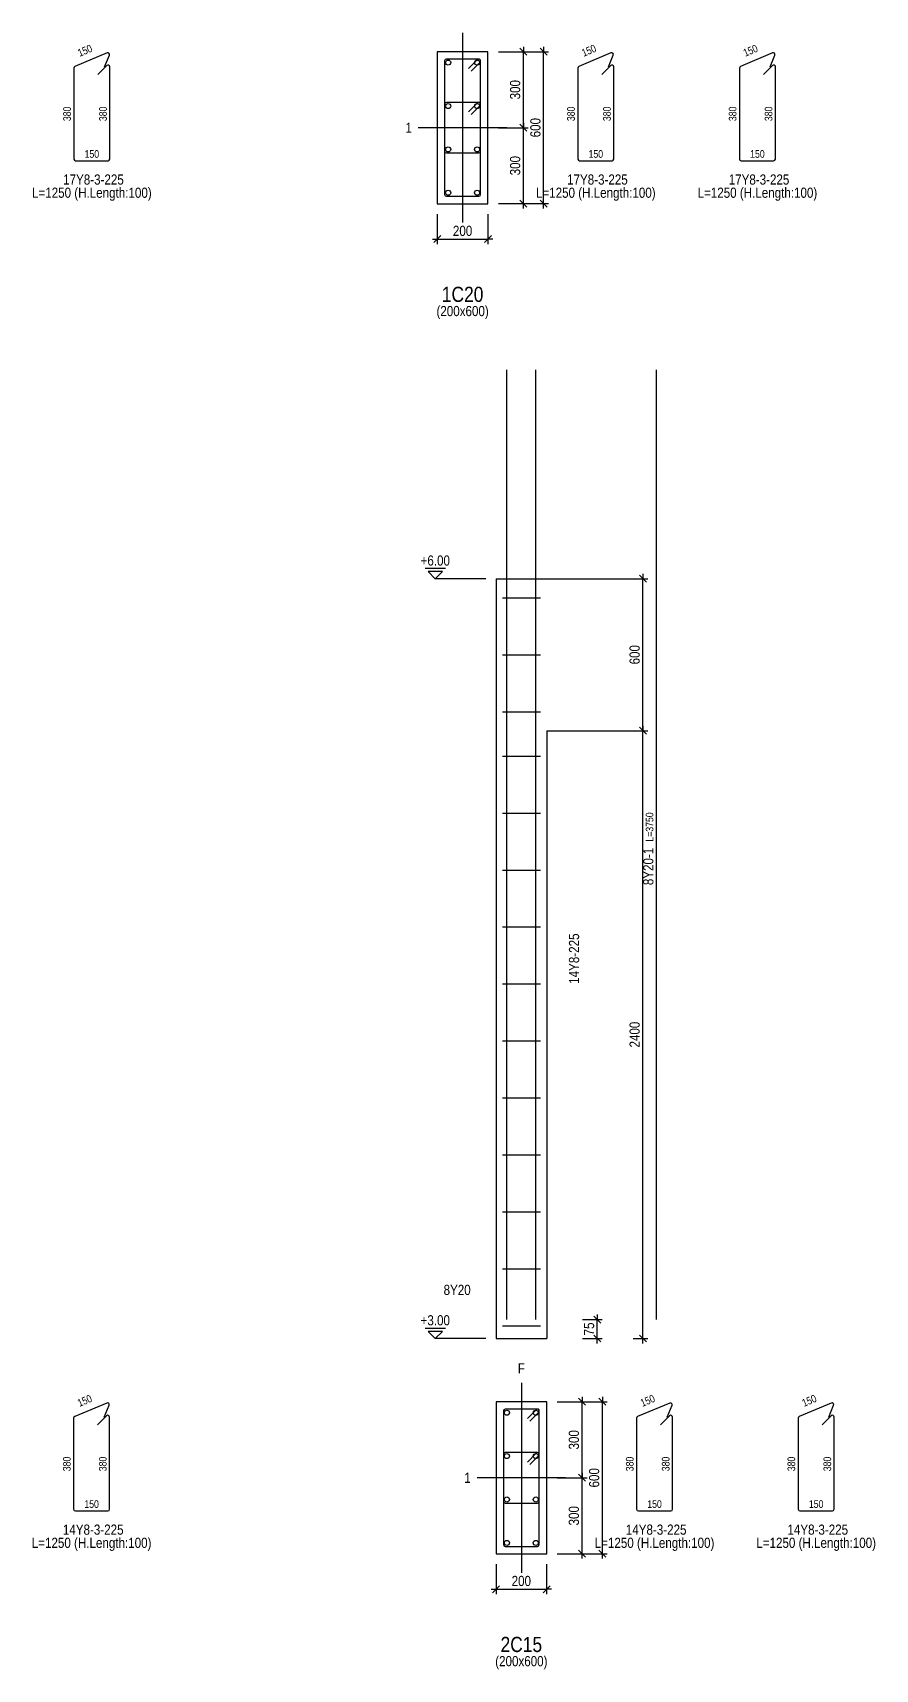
# Model space of a CAD drawing. Extents: x 0 to 206258, y -403073 to 0.
# Drawn here: x 119723 to 128041, y -114802 to -98647 of the extents above; entities that cross this region are included whole.
import ezdxf
from ezdxf.enums import TextEntityAlignment as Align
from ezdxf.lldxf.tags import DXFTag

# ---------------------------------------------------------------- set-up
doc = ezdxf.new("R2010")
doc.units = 0
doc.header["$LTSCALE"] = 1000
for name, color, linetype in [('Axis Line(Dir 1)', 8, 'CENTER2'), ('Axis Line(Dir 2)', 150, 'CENTER2'), ('Column Line(D)', 1, 'Continuous'), ('Dimension Line', 5, 'Continuous'), ('Dimension Text', 5, 'Continuous'), ('Link Line', 3, 'Continuous'), ('Rebar Label', 6, 'Continuous'), ('Rebar Length Text', 8, 'Continuous'), ('Rebar Line', 7, 'Continuous'), ('Top Rebar Label', 6, 'Continuous'), ('Top Rebar Length Text', 8, 'Continuous'), ('Top Rebar Line', 7, 'Continuous')]:
    doc.layers.add(name, color=color, linetype=linetype)
for name, color, linetype, true_color in [('Column Label(D)', 12, 'Continuous', 0xbd0000), ('Column Size Label (D)', 94, 'Continuous', 0x008100), ('Level Mark Line', 253, 'Continuous', 0x828282), ('Level Mark Text', 253, 'Continuous', 0x828282), ('Link Label', 94, 'Continuous', 0x008100), ('Link Length Text', 94, 'Continuous', 0x008100)]:
    doc.layers.add(name, color=color, linetype=linetype, true_color=true_color)
doc.styles.add('Column Label(D)', font='ARIALN.TTF', dxfattribs={"height": 150})
doc.styles.add('Column Size Label (D)', font='ARIALN.TTF', dxfattribs={"height": 100})
doc.styles.add('Dimension Text', font='ARIALN.TTF', dxfattribs={"height": 100})
doc.styles.add('Level Mark Text', font='ARIALN.TTF', dxfattribs={"height": 100})
doc.styles.add('Link Label', font='ARIALN.TTF', dxfattribs={"height": 100})
doc.styles.add('Link Length Text', font='ARIALN.TTF', dxfattribs={"height": 100})
doc.styles.add('Rebar Label', font='ARIALN.TTF', dxfattribs={"height": 100})
doc.styles.add('Rebar Length Text', font='ARIALN.TTF', dxfattribs={"height": 75})
doc.styles.add('Top Rebar Label', font='ARIALN.TTF', dxfattribs={"height": 100})
doc.styles.add('Top Rebar Length Text', font='ARIALN.TTF', dxfattribs={"height": 75})
tags = doc.linetypes.add('CENTER2', pattern=[1.125, 0.75, -0.125, 0.125, -0.125]).pattern_tags.tags
tags[10:11] = [DXFTag(74, 4), DXFTag(75, 0), DXFTag(340, '0'), DXFTag(46, 0.0), DXFTag(50, 0.0), DXFTag(44, 0.0), DXFTag(45, 0.0)]
tags[8:9] = [DXFTag(74, 4), DXFTag(75, 0), DXFTag(340, '0'), DXFTag(46, 0.0), DXFTag(50, 0.0), DXFTag(44, 0.0), DXFTag(45, 0.0)]
tags[6:7] = [DXFTag(74, 4), DXFTag(75, 0), DXFTag(340, '0'), DXFTag(46, 0.0), DXFTag(50, 0.0), DXFTag(44, 0.0), DXFTag(45, 0.0)]
tags[4:5] = [DXFTag(74, 4), DXFTag(75, 0), DXFTag(340, '0'), DXFTag(46, 0.0), DXFTag(50, 0.0), DXFTag(44, 0.0), DXFTag(45, 0.0)]
doc.dimstyles.new('COLUMNELV', dxfattribs={"dimtxt": 100, "dimasz": 30, "dimexe": 48.3, "dimexo": 103.5, "dimgap": 30, "dimtad": 1, "dimtoh": 1, "dimdec": 1, "dimlfac": 0.4, "dimdsep": 46, "dimtxsty": 'Dimension Text', "dimblk": 'PCDIM_TICK', "dimcen": 0.09, "dimclrd": 5, "dimclre": 5, "dimclrt": 5, "dimadec": 1, "dimazin": 0, "dimtp": 1, "dimtm": 1, "dimtfac": 1, "dimtdec": 4, "dimtofl": 0, "dimtmove": 0, "dimatfit": 3, "dimfxl": 1, "dimtolj": 1, "dimtzin": 0, "dimarcsym": 0})

# ---------------------------------------------------------------- blocks, each defined once
blk = doc.blocks.new('PCDIM_TICK')
at = {"layer": 'Dimension Line', "color": 0, "transparency": 33554687}
for p, q in [((1.15, 1.15), (-1.15, -1.15)), ((1.61, 0), (0, 0))]:
    blk.add_line(p, q, dxfattribs=at)
blk = doc.blocks.new('*U1987')
at = {"layer": 'Dimension Line', "color": 5, "true_color": 0x0000ff, "transparency": 16777216}
for p, q in [((123717, -100438), (123717, -100733)), ((124217, -100438), (124217, -100733)), ((123717, -100684), (124217, -100684))]:
    blk.add_line(p, q, dxfattribs=at)
at = {"layer": 'Dimension Line', "color": 5, "true_color": 0x0000ff, "transparency": 16777216, "xscale": 30, "yscale": 30, "rotation": 180.0000000000004}
blk.add_blockref('PCDIM_TICK', (123717, -100684), dxfattribs=at)
at = {"layer": 'Dimension Line', "color": 5, "true_color": 0x0000ff, "transparency": 16777216, "xscale": 30, "yscale": 30}
blk.add_blockref('PCDIM_TICK', (124217, -100684), dxfattribs=at)
at = {"layer": 'Dimension Line', "color": 5, "true_color": 0x0000ff, "transparency": 16777216, "insert": (123967, -100654), "char_height": 100, "width": 182.77, "attachment_point": 8, "style": 'Dimension Text'}
blk.add_mtext('200', dxfattribs=at)
blk = doc.blocks.new('*U1988')
at = {"layer": 'Dimension Line', "color": 5, "true_color": 0x0000ff, "transparency": 16777216}
for p, q in [((124321, -99584), (124616, -99584)), ((124567, -100334), (124567, -99584)), ((124321, -100334), (124616, -100334))]:
    blk.add_line(p, q, dxfattribs=at)
at = {"layer": 'Dimension Line', "color": 5, "true_color": 0x0000ff, "transparency": 16777216, "xscale": 30, "yscale": 30}
for p, rotation in [((124567, -99584), 89.99999999999447), ((124567, -100334), 269.9999999999834)]:
    blk.add_blockref('PCDIM_TICK', p, dxfattribs=dict(at, rotation=rotation))
at = {"layer": 'Dimension Line', "color": 5, "true_color": 0x0000ff, "transparency": 16777216, "insert": (124537, -99959), "char_height": 100, "width": 181.5, "attachment_point": 8, "rotation": 90, "style": 'Dimension Text'}
blk.add_mtext('300', dxfattribs=at)
blk = doc.blocks.new('*U1989')
at = {"layer": 'Dimension Line', "color": 5, "true_color": 0x0000ff, "transparency": 16777216}
for p, q in [((124321, -98834), (124616, -98834)), ((124567, -99584), (124567, -98834)), ((124321, -99584), (124616, -99584))]:
    blk.add_line(p, q, dxfattribs=at)
at = {"layer": 'Dimension Line', "color": 5, "true_color": 0x0000ff, "transparency": 16777216, "xscale": 30, "yscale": 30}
for p, rotation in [((124567, -98834), 89.99999999999447), ((124567, -99584), 269.9999999999834)]:
    blk.add_blockref('PCDIM_TICK', p, dxfattribs=dict(at, rotation=rotation))
at = {"layer": 'Dimension Line', "color": 5, "true_color": 0x0000ff, "transparency": 16777216, "insert": (124537, -99209), "char_height": 100, "width": 181.5, "attachment_point": 8, "rotation": 90, "style": 'Dimension Text'}
blk.add_mtext('300', dxfattribs=at)
blk = doc.blocks.new('*U1990')
at = {"layer": 'Dimension Line', "color": 5, "true_color": 0x0000ff, "transparency": 16777216}
for p, q in [((124321, -98834), (124816, -98834)), ((124767, -100334), (124767, -98834)), ((124321, -100334), (124816, -100334))]:
    blk.add_line(p, q, dxfattribs=at)
at = {"layer": 'Dimension Line', "color": 5, "true_color": 0x0000ff, "transparency": 16777216, "xscale": 30, "yscale": 30}
for p, rotation in [((124767, -98834), 89.99999999999447), ((124767, -100334), 269.9999999999834)]:
    blk.add_blockref('PCDIM_TICK', p, dxfattribs=dict(at, rotation=rotation))
at = {"layer": 'Dimension Line', "color": 5, "true_color": 0x0000ff, "transparency": 16777216, "insert": (124737, -99584), "char_height": 100, "width": 181.97, "attachment_point": 8, "rotation": 90, "style": 'Dimension Text'}
blk.add_mtext('600', dxfattribs=at)
blk = doc.blocks.new('*U2113')
at = {"layer": 'Dimension Line', "color": 5, "true_color": 0x0000ff, "transparency": 16777216}
for p, q in [((125651, -105537), (125796, -105537)), ((125747, -111537), (125747, -105537)), ((125651, -111537), (125796, -111537))]:
    blk.add_line(p, q, dxfattribs=at)
at = {"layer": 'Dimension Line', "color": 5, "true_color": 0x0000ff, "transparency": 16777216, "xscale": 30, "yscale": 30}
for p, rotation in [((125747, -105537), 89.99999999999447), ((125747, -111537), 269.9999999999834)]:
    blk.add_blockref('PCDIM_TICK', p, dxfattribs=dict(at, rotation=rotation))
at = {"layer": 'Dimension Line', "color": 5, "true_color": 0x0000ff, "transparency": 16777216, "insert": (125717, -108537), "char_height": 100, "width": 247.25, "attachment_point": 8, "rotation": 90, "style": 'Dimension Text'}
blk.add_mtext('2400', dxfattribs=at)
blk = doc.blocks.new('*U2114')
at = {"layer": 'Dimension Line', "color": 5, "true_color": 0x0000ff, "transparency": 16777216}
for p, q in [((125651, -104037), (125796, -104037)), ((125747, -105537), (125747, -104037)), ((125651, -105537), (125796, -105537))]:
    blk.add_line(p, q, dxfattribs=at)
at = {"layer": 'Dimension Line', "color": 5, "true_color": 0x0000ff, "transparency": 16777216, "xscale": 30, "yscale": 30}
for p, rotation in [((125747, -104037), 89.99999999999447), ((125747, -105537), 269.9999999999834)]:
    blk.add_blockref('PCDIM_TICK', p, dxfattribs=dict(at, rotation=rotation))
at = {"layer": 'Dimension Line', "color": 5, "true_color": 0x0000ff, "transparency": 16777216, "insert": (125717, -104787), "char_height": 100, "width": 181.97, "attachment_point": 8, "rotation": 90, "style": 'Dimension Text'}
blk.add_mtext('600', dxfattribs=at)
blk = doc.blocks.new('*U2115')
at = {"layer": 'Dimension Line', "color": 5, "true_color": 0x0000ff, "transparency": 16777216}
for p, q in [((125151, -111350), (125346, -111350)), ((125297, -111537), (125297, -111350)), ((125151, -111537), (125346, -111537))]:
    blk.add_line(p, q, dxfattribs=at)
at = {"layer": 'Dimension Line', "color": 5, "true_color": 0x0000ff, "transparency": 16777216, "xscale": 30, "yscale": 30}
for p, rotation in [((125297, -111350), 89.99999999999447), ((125297, -111537), 269.9999999999834)]:
    blk.add_blockref('PCDIM_TICK', p, dxfattribs=dict(at, rotation=rotation))
at = {"layer": 'Dimension Line', "color": 5, "true_color": 0x0000ff, "transparency": 16777216, "insert": (125267, -111443), "char_height": 100, "width": 117.23, "attachment_point": 8, "rotation": 90, "style": 'Dimension Text'}
blk.add_mtext('75', dxfattribs=at)
blk = doc.blocks.new('*U2116')
at = {"layer": 'Dimension Line', "color": 5, "true_color": 0x0000ff, "transparency": 16777216}
for p, q in [((124297, -113766), (124297, -114061)), ((124797, -113766), (124797, -114061)), ((124297, -114012), (124797, -114012))]:
    blk.add_line(p, q, dxfattribs=at)
at = {"layer": 'Dimension Line', "color": 5, "true_color": 0x0000ff, "transparency": 16777216, "xscale": 30, "yscale": 30, "rotation": 180.0000000000004}
blk.add_blockref('PCDIM_TICK', (124297, -114012), dxfattribs=at)
at = {"layer": 'Dimension Line', "color": 5, "true_color": 0x0000ff, "transparency": 16777216, "xscale": 30, "yscale": 30}
blk.add_blockref('PCDIM_TICK', (124797, -114012), dxfattribs=at)
at = {"layer": 'Dimension Line', "color": 5, "true_color": 0x0000ff, "transparency": 16777216, "insert": (124547, -113982), "char_height": 100, "width": 182.77, "attachment_point": 8, "style": 'Dimension Text'}
blk.add_mtext('200', dxfattribs=at)
blk = doc.blocks.new('*U2117')
at = {"layer": 'Dimension Line', "color": 5, "true_color": 0x0000ff, "transparency": 16777216}
for p, q in [((124901, -112912), (125196, -112912)), ((125147, -113662), (125147, -112912)), ((124901, -113662), (125196, -113662))]:
    blk.add_line(p, q, dxfattribs=at)
at = {"layer": 'Dimension Line', "color": 5, "true_color": 0x0000ff, "transparency": 16777216, "xscale": 30, "yscale": 30}
for p, rotation in [((125147, -112912), 89.99999999999447), ((125147, -113662), 269.9999999999834)]:
    blk.add_blockref('PCDIM_TICK', p, dxfattribs=dict(at, rotation=rotation))
at = {"layer": 'Dimension Line', "color": 5, "true_color": 0x0000ff, "transparency": 16777216, "insert": (125117, -113287), "char_height": 100, "width": 181.5, "attachment_point": 8, "rotation": 90, "style": 'Dimension Text'}
blk.add_mtext('300', dxfattribs=at)
blk = doc.blocks.new('*U2118')
at = {"layer": 'Dimension Line', "color": 5, "true_color": 0x0000ff, "transparency": 16777216}
for p, q in [((124901, -112162), (125196, -112162)), ((125147, -112912), (125147, -112162)), ((124901, -112912), (125196, -112912))]:
    blk.add_line(p, q, dxfattribs=at)
at = {"layer": 'Dimension Line', "color": 5, "true_color": 0x0000ff, "transparency": 16777216, "xscale": 30, "yscale": 30}
for p, rotation in [((125147, -112162), 89.99999999999447), ((125147, -112912), 269.9999999999834)]:
    blk.add_blockref('PCDIM_TICK', p, dxfattribs=dict(at, rotation=rotation))
at = {"layer": 'Dimension Line', "color": 5, "true_color": 0x0000ff, "transparency": 16777216, "insert": (125117, -112537), "char_height": 100, "width": 181.5, "attachment_point": 8, "rotation": 90, "style": 'Dimension Text'}
blk.add_mtext('300', dxfattribs=at)
blk = doc.blocks.new('*U2119')
at = {"layer": 'Dimension Line', "color": 5, "true_color": 0x0000ff, "transparency": 16777216}
for p, q in [((124901, -112162), (125396, -112162)), ((125347, -113662), (125347, -112162)), ((124901, -113662), (125396, -113662))]:
    blk.add_line(p, q, dxfattribs=at)
at = {"layer": 'Dimension Line', "color": 5, "true_color": 0x0000ff, "transparency": 16777216, "xscale": 30, "yscale": 30}
for p, rotation in [((125347, -112162), 89.99999999999447), ((125347, -113662), 269.9999999999834)]:
    blk.add_blockref('PCDIM_TICK', p, dxfattribs=dict(at, rotation=rotation))
at = {"layer": 'Dimension Line', "color": 5, "true_color": 0x0000ff, "transparency": 16777216, "insert": (125317, -112912), "char_height": 100, "width": 181.97, "attachment_point": 8, "rotation": 90, "style": 'Dimension Text'}
blk.add_mtext('600', dxfattribs=at)

msp = doc.modelspace()

# ---------------------------------------------------------------- linework, layer by layer
at = {"layer": 'Axis Line(Dir 1)', "transparency": 33554687}
for points in [[(124404.831, -99584.207), (123529.831, -99584.207)], [(124984.785, -112912.222), (124109.785, -112912.222)]]:
    msp.add_lwpolyline(points, dxfattribs=at)
at = {"layer": 'Axis Line(Dir 2)', "transparency": 33554687}
for points in [[(123967.331, -98646.707), (123967.331, -100521.707)], [(124547.285, -111974.722), (124547.285, -113849.722)]]:
    msp.add_lwpolyline(points, dxfattribs=at)
at = {"layer": 'Column Line(D)', "transparency": 33554687}
for points in [[(123717.331, -100334.207), (124217.331, -100334.207), (124217.331, -98834.207), (123717.331, -98834.207)], [(124297.285, -113662.222), (124797.285, -113662.222), (124797.285, -112162.222), (124297.285, -112162.222)]]:
    msp.add_lwpolyline(points, close=True, dxfattribs=at)
for points in [[(124297.285, -104037.222), (124297.285, -111537.222)], [(124297.285, -104037.222), (124797.285, -104037.222)], [(124797.285, -104037.222), (125734.785, -104037.222)], [(124797.285, -105537.222), (125734.785, -105537.222)], [(124797.285, -105537.222), (124797.285, -111537.222)], [(124297.285, -111537.222), (124797.285, -111537.222)]]:
    msp.add_lwpolyline(points, dxfattribs=at)
at = {"layer": 'Level Mark Line', "transparency": 33554687}
for points in [[(123797.285, -103937.222), (123597.285, -103937.222)], [(123697.285, -104037.222), (123767.995, -103966.511), (123626.574, -103966.511), (123697.285, -104037.222)], [(124197.285, -104037.222), (123697.285, -104037.222)], [(123797.285, -111437.222), (123597.285, -111437.222)], [(123697.285, -111537.222), (123767.995, -111466.511), (123626.574, -111466.511), (123697.285, -111537.222)], [(124197.285, -111537.222), (123697.285, -111537.222)]]:
    msp.add_lwpolyline(points, dxfattribs=at)
at = {"layer": 'Link Line', "transparency": 33554687}
for p, q in [((124359.785, -104224.722), (124734.785, -104224.722)), ((124359.785, -104787.222), (124734.785, -104787.222)), ((124359.785, -105349.722), (124734.785, -105349.722)), ((124359.785, -105787.222), (124734.785, -105787.222)), ((124359.785, -106349.722), (124734.785, -106349.722)), ((124359.785, -106912.222), (124734.785, -106912.222)), ((124359.785, -107474.722), (124734.785, -107474.722)), ((124359.785, -108037.222), (124734.785, -108037.222)), ((124359.785, -108599.722), (124734.785, -108599.722)), ((124359.785, -109162.222), (124734.785, -109162.222)), ((124359.785, -109724.722), (124734.785, -109724.722)), ((124359.785, -110287.222), (124734.785, -110287.222)), ((124359.785, -110849.722), (124734.785, -110849.722)), ((124359.785, -111412.222), (124734.785, -111412.222))]:
    msp.add_line(p, q, dxfattribs=at)
for points in [[(120432.553, -98984.558), (120479.57, -98868.737, 0.668178638), (120456.543, -98846.035), (120140.225, -98979.691, 0.301414294), (120129.537, -98995.811), (120129.537, -99893.374, 0.414213562), (120147.037, -99910.874), (120467.037, -99910.874, 0.414213562), (120484.537, -99893.374), (120484.537, -98984.207, 0.668178638), (120454.662, -98971.833), (120366.274, -99060.221)], [(125407.848, -98984.558), (125454.865, -98868.737, 0.668178638), (125431.838, -98846.035), (125115.52, -98979.69, 0.301414294), (125104.831, -98995.81), (125104.831, -99893.373, 0.414213562), (125122.331, -99910.873), (125442.331, -99910.873, 0.414213562), (125459.831, -99893.373), (125459.831, -98984.207, 0.668178638), (125429.957, -98971.832), (125341.569, -99060.221)], [(127003.438, -98984.558), (127050.454, -98868.737, 0.668178638), (127027.428, -98846.035), (126711.11, -98979.691, 0.301414294), (126700.421, -98995.811), (126700.421, -99893.374, 0.414213562), (126717.921, -99910.874), (127037.921, -99910.874, 0.414213562), (127055.421, -99893.374), (127055.421, -98984.207, 0.668178638), (127025.547, -98971.833), (126937.159, -99060.221)], [(124051.317, -99024.969), (124139.706, -98936.581, 0.668178638), (124127.331, -98906.707), (123807.331, -98906.707, 0.414213562), (123789.831, -98924.207), (123789.831, -99815.873, 0.414213562), (123807.331, -99833.373), (124127.331, -99833.373, 0.414213562), (124144.831, -99815.873), (124144.831, -98924.207, 0.668178638), (124114.957, -98911.832), (124026.569, -99000.221)], [(124051.317, -99453.303), (124139.706, -99364.914, 0.668178638), (124127.331, -99335.04), (123807.331, -99335.04, 0.414213562), (123789.831, -99352.54), (123789.831, -100244.207, 0.414213562), (123807.331, -100261.707), (124127.331, -100261.707, 0.414213562), (124144.831, -100244.207), (124144.831, -99352.54, 0.668178638), (124114.957, -99340.166), (124026.569, -99428.554)], [(120430.006, -112312.574), (120477.023, -112196.753, 0.668178638), (120453.997, -112174.05), (120137.678, -112307.706, 0.301414294), (120126.99, -112323.826), (120126.99, -113221.389, 0.414213562), (120144.49, -113238.889), (120464.49, -113238.889, 0.414213562), (120481.99, -113221.389), (120481.99, -112312.222, 0.668178638), (120452.115, -112299.848), (120363.727, -112388.236)], [(124631.271, -112352.985), (124719.659, -112264.596, 0.668178638), (124707.285, -112234.722), (124387.285, -112234.722, 0.414213562), (124369.785, -112252.222), (124369.785, -113143.889, 0.414213562), (124387.285, -113161.389), (124707.285, -113161.389, 0.414213562), (124724.785, -113143.889), (124724.785, -112252.222, 0.668178638), (124694.91, -112239.848), (124606.522, -112328.236)], [(125987.801, -112312.573), (126034.818, -112196.752, 0.668178638), (126011.791, -112174.05), (125695.473, -112307.706, 0.301414294), (125684.785, -112323.826), (125684.785, -113221.389, 0.414213562), (125702.285, -113238.889), (126022.285, -113238.889, 0.414213562), (126039.785, -113221.389), (126039.785, -112312.222, 0.668178638), (126009.91, -112299.848), (125921.522, -112388.236)], [(127583.391, -112312.574), (127630.408, -112196.753, 0.668178638), (127607.381, -112174.05), (127291.063, -112307.706, 0.301414294), (127280.374, -112323.826), (127280.374, -113221.389, 0.414213562), (127297.874, -113238.889), (127617.874, -113238.889, 0.414213562), (127635.374, -113221.389), (127635.374, -112312.222, 0.668178638), (127605.5, -112299.848), (127517.112, -112388.236)], [(124631.271, -112781.318), (124719.659, -112692.93, 0.668178638), (124707.285, -112663.055), (124387.285, -112663.055, 0.414213562), (124369.785, -112680.555), (124369.785, -113572.222, 0.414213562), (124387.285, -113589.722), (124707.285, -113589.722, 0.414213562), (124724.785, -113572.222), (124724.785, -112680.555, 0.668178638), (124694.91, -112668.181), (124606.522, -112756.569)]]:
    msp.add_lwpolyline(points, format="xyb", dxfattribs=at)
at = {"layer": 'Rebar Line', "transparency": 33554687}
for centre in [(123824.831, -98941.707), (124109.831, -98941.707), (123824.831, -99370.04), (124109.831, -99370.04), (123824.831, -99798.373), (124109.831, -99798.373), (123824.831, -100226.707), (124109.831, -100226.707), (124404.785, -112269.722), (124689.785, -112269.722), (124404.785, -112698.055), (124689.785, -112698.055), (124404.785, -113126.389), (124689.785, -113126.389), (124404.785, -113554.722), (124689.785, -113554.722)]:
    msp.add_circle(centre, 25, dxfattribs=at)
at = {"layer": 'Top Rebar Line', "transparency": 33554687}
for points in [[(124404.785, -111349.722), (124404.785, -101974.722)], [(124689.785, -111349.722), (124689.785, -101974.722)], [(125880.637, -111349.722), (125880.637, -101974.722)]]:
    msp.add_lwpolyline(points, dxfattribs=at)

# ---------------------------------------------------------------- texts
at = {"layer": 'Column Label(D)', "transparency": 33554687, "style": 'Column Label(D)'}
for s, p in [('1C20', (123967.331, -101154.207)), ('2C15', (124547.285, -114482.222))]:
    msp.add_text(s, height=150, dxfattribs=at).set_placement(p, align=Align.TOP_CENTER)
at = {"layer": 'Column Size Label (D)', "transparency": 33554687, "style": 'Column Size Label (D)'}
for p in [(123967.331, -101344.207), (124547.285, -114672.222)]:
    msp.add_text('(200x600)', height=100, dxfattribs=at).set_placement(p, align=Align.TOP_CENTER)
at = {"layer": 'Dimension Text', "transparency": 33554687, "style": 'Dimension Text'}
for p in [(123467.331, -99584.207), (124047.285, -112912.222)]:
    msp.add_text('1', height=100, dxfattribs=at).set_placement(p, align=Align.MIDDLE_RIGHT)
msp.add_text('F', height=100, dxfattribs=at).set_placement((124547.285, -111912.222), align=Align.BOTTOM_CENTER)
at = {"layer": 'Level Mark Text', "transparency": 33554687, "style": 'Level Mark Text'}
for s, p in [('+6.00', (123697.285, -103937.222)), ('+3.00', (123697.285, -111437.222))]:
    msp.add_text(s, height=100, dxfattribs=at).set_placement(p, align=Align.BOTTOM_CENTER)
at = {"layer": 'Link Label', "transparency": 33554687, "style": 'Link Label'}
for s, p in [(' 17Y8-3-225', (120307.037, -100145.874)), (' 17Y8-3-225', (125282.331, -100145.873)), (' 17Y8-3-225', (126877.921, -100145.874)), (' 14Y8-3-225', (120304.49, -113473.889)), (' 14Y8-3-225', (125862.285, -113473.889)), (' 14Y8-3-225', (127457.874, -113473.889))]:
    msp.add_text(s, height=100, dxfattribs=at).set_placement(p, align=Align.CENTER)
at = {"layer": 'Link Length Text', "transparency": 33554687, "style": 'Link Length Text'}
for p in [(120307.037, -100275.874), (125282.331, -100275.873), (126877.921, -100275.874), (120304.49, -113603.889), (125862.285, -113603.889), (127457.874, -113603.889)]:
    msp.add_text('L=1250 (H.Length:100)', height=100, dxfattribs=at).set_placement(p, align=Align.CENTER)
at = {"layer": 'Rebar Label', "transparency": 33554687, "style": 'Rebar Label'}
msp.add_text('14Y8-225', height=100, rotation=90, dxfattribs=at).set_placement((125147.285, -107787.222), align=Align.BOTTOM_CENTER)
at = {"layer": 'Rebar Length Text', "transparency": 33554687, "style": 'Rebar Length Text'}
for s, rotation, p in [('150', 22.9057699, (120253.258, -98856.93)), ('150', 22.9057699, (125228.553, -98856.93)), ('150', 22.9057699, (126824.142, -98856.93)), ('380', 90, (120099.537, -99447.54)), ('380', 90, (120454.537, -99447.54)), ('380', 90, (125074.831, -99447.54)), ('380', 90, (125429.831, -99447.54)), ('380', 90, (126670.421, -99447.54)), ('380', 90, (127025.421, -99447.54)), ('150', 22.9057699, (120250.711, -112184.946)), ('150', 22.9057699, (125808.506, -112184.945)), ('150', 22.9057699, (127404.096, -112184.946)), ('380', 90, (120096.99, -112775.556)), ('380', 90, (120451.99, -112775.556)), ('380', 90, (125654.785, -112775.555)), ('380', 90, (126009.785, -112775.555)), ('380', 90, (127250.374, -112775.556)), ('380', 90, (127605.374, -112775.556))]:
    msp.add_text(s, height=75, rotation=rotation, dxfattribs=at).set_placement(p, align=Align.CENTER)
for p in [(120307.037, -99880.874), (125282.331, -99880.873), (126877.921, -99880.874), (120304.49, -113208.889), (125862.285, -113208.889), (127457.874, -113208.889)]:
    msp.add_text('150', height=75, dxfattribs=at).set_placement(p, align=Align.CENTER)
at = {"layer": 'Top Rebar Label', "transparency": 33554687, "style": 'Top Rebar Label'}
msp.add_text(' 8Y20-1', height=100, rotation=90, dxfattribs=at).set_placement((125850.637, -106692.222), align=Align.RIGHT)
msp.add_text(' 8Y20', height=100, dxfattribs=at).set_placement((124047.285, -111137.222), align=Align.BOTTOM_RIGHT)
at = {"layer": 'Top Rebar Length Text', "transparency": 33554687, "style": 'Top Rebar Length Text'}
msp.add_text('L=3750', height=75, rotation=90, dxfattribs=at).set_placement((125850.637, -106632.222))

# ---------------------------------------------------------------- dimensions: what is measured, and where the dimension line sits
at = {"layer": 'Dimension Line', "transparency": 33554687}
for p1, p2, distance, picture, middle in [((124217.331, -99584.207), (124217.331, -98834.207), -350, '*U1989', (124567.331, -99209.207)), ((124217.331, -100334.207), (124217.331, -98834.207), -550, '*U1990', (124767.331, -99584.207)), ((124217.331, -100334.207), (124217.331, -99584.207), -350, '*U1988', (124567.331, -99959.207)), ((123717.331, -100334.207), (124217.331, -100334.207), -350, '*U1987', (123967.331, -100684.207)), ((125547.285, -105537.222), (125547.285, -104037.222), -200, '*U2114', (125747.285, -104787.222)), ((125547.285, -111537.222), (125547.285, -105537.222), -200, '*U2113', (125747.285, -108537.222)), ((125047.285, -111537.222), (125047.285, -111349.722), -250, '*U2115', (125297.285, -111443.472)), ((124797.285, -112912.222), (124797.285, -112162.222), -350, '*U2118', (125147.285, -112537.222)), ((124797.285, -113662.222), (124797.285, -112162.222), -550, '*U2119', (125347.285, -112912.222)), ((124797.285, -113662.222), (124797.285, -112912.222), -350, '*U2117', (125147.285, -113287.222)), ((124297.285, -113662.222), (124797.285, -113662.222), -350, '*U2116', (124547.285, -114012.222))]:
    dim = msp.add_aligned_dim(p1=p1, p2=p2, distance=distance, dimstyle='COLUMNELV', override={"dimscale": 1, "dimtxt": 100, "dimasz": 30, "dimexe": 48.3, "dimexo": 103.5, "dimgap": 30, "dimtad": 1, "dimtih": 0, "dimdec": 1, "dimlfac": 0.4, "dimzin": 8, "dimlunit": 2, "dimpost": '', "dimtxsty": 'Dimension Text', "dimblk": 'PCDIM_TICK', "dimse1": 0, "dimse2": 0, "dimsd2": 0, "dimclrd": 5, "dimclre": 5, "dimclrt": 5, "dimaunit": 0, "dimadec": 1, "dimazin": 0, "dimtol": 0, "dimtp": 1, "dimtm": 1, "dimtmove": 0}, dxfattribs=at)
    dim.commit()
    dim.dimension.update_dxf_attribs({"geometry": picture, "text_midpoint": middle})

doc.saveas('drawing.dxf')
